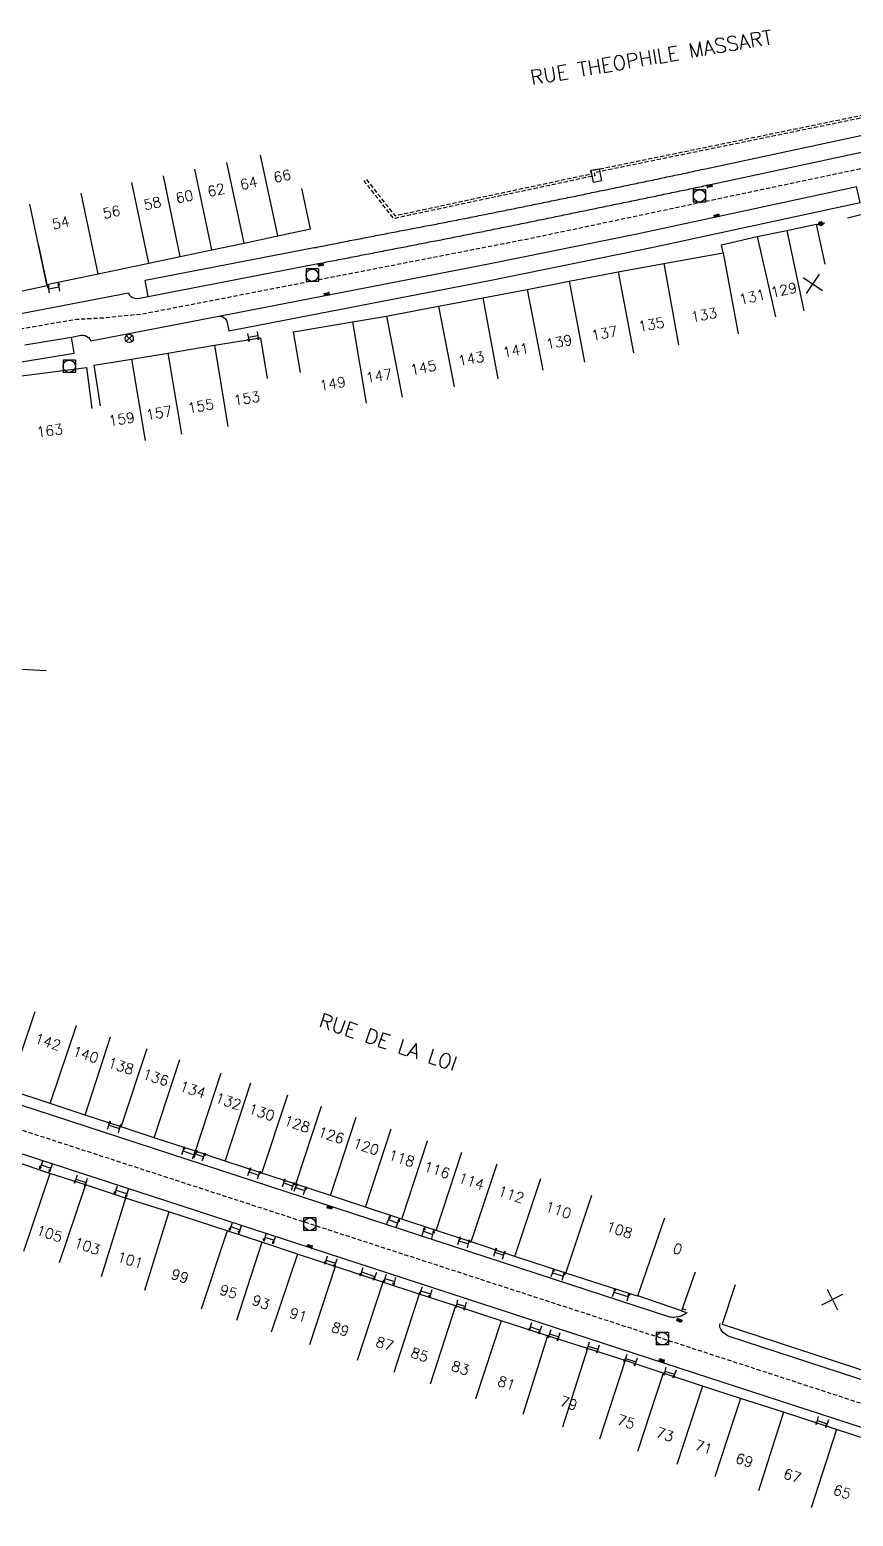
# Model space of a CAD drawing. Header units: millimetres. Extents: x 139999 to 141000, y 129000 to 130000.
# Drawn here: x 140329.4 to 140429.5, y 129472.4 to 129652.8 of the extents above; entities that cross this region are included whole.
import ezdxf
from ezdxf.enums import TextEntityAlignment as Align

# ---------------------------------------------------------------- set-up
doc = ezdxf.new("R2010")
doc.units = ezdxf.units.MM
doc.linetypes.add('DASHED', pattern=[0.75, 0.5, -0.25])
doc.layers.get('0').update_dxf_attribs({"linetype": 'CONTINUOUS'})
for name, color, linetype in [('W0001', 6, 'DASHED'), ('W0008', 7, 'CONTINUOUS'), ('W0100', 7, 'CONTINUOUS'), ('W0105', 7, 'CONTINUOUS'), ('W0112', 1, 'DASHED'), ('W0322', 7, 'CONTINUOUS'), ('W0400', 7, 'CONTINUOUS'), ('W0420', 7, 'CONTINUOUS'), ('W0469', 7, 'CONTINUOUS'), ('W0989', 7, 'CONTINUOUS'), ('W0991', 7, 'CONTINUOUS'), ('W1102', 7, 'CONTINUOUS'), ('w1471', 7, 'CONTINUOUS')]:
    doc.layers.add(name, color=color, linetype=linetype)
doc.styles.get("Standard").update_dxf_attribs({"font": 'romans.shx', "width": 0.85})

# ---------------------------------------------------------------- blocks, each defined once
blk = doc.blocks.new('T420')
for p, q in [((0.75, 0.75), (-0.75, 0.75)), ((-0.75, 0.75), (-0.75, -0.75)), ((0.75, 0.75), (0.75, -0.75)), ((0.75, -0.75), (-0.75, -0.75))]:
    blk.add_line(p, q)
blk.add_ellipse((0, 0), major_axis=(-0.53, 0.53), ratio=1, start_param=3.926991, end_param=10.210176)
blk = doc.blocks.new('t105o')
for p, q in [((-0.5, 0), (0.5, 0)), ((0.5, 0), (0.2, 0.1)), ((0.5, 0), (0.2, -0.1))]:
    blk.add_line(p, q)
blk = doc.blocks.new('T400')
at = {"color": 0, "linetype": 'ByBlock', "lineweight": -2}
for p, q in [((-0.15, -0.25), (-0.15, 0.3)), ((-0.15, 0.3), (0.15, 0.3)), ((-0.15, 0.15), (0.15, 0.15)), ((-0.15, 0), (0.15, 0)), ((0.15, 0.3), (0.15, -0.25)), ((-0.15, -0.15), (0.15, -0.15)), ((-0.15, -0.25), (-0.15, -0.3)), ((-0.15, -0.3), (0.15, -0.3)), ((0.15, -0.3), (0.15, -0.25))]:
    blk.add_line(p, q, dxfattribs=at)
blk = doc.blocks.new('T1471')
at = {"color": 0, "linetype": 'Continuous', "flags": 128}
blk.add_lwpolyline([(-0.75, -0.5), (-0.75, 0.5), (0.75, 0.5), (0.75, -0.5), (-0.75, -0.5)], dxfattribs=at)
blk = doc.blocks.new('t991o')
at = {"color": 0, "linetype": 'Continuous'}
for p, q in [((-1, 1), (1, -1)), ((-1, -1), (1, 1))]:
    blk.add_line(p, q, dxfattribs=at)
blk = doc.blocks.new('t322o')
at = {"color": 0, "linetype": 'Continuous'}
for radius in [0.25, 0.15]:
    blk.add_circle((0, 0), radius, dxfattribs=at)
blk = doc.blocks.new('T469')
at = {"color": 0, "linetype": 'Continuous', "flags": 128}
for points in [[(-0.35, 0.35), (0.35, -0.35)], [(-0.35, -0.35), (0.35, 0.35)]]:
    blk.add_lwpolyline(points, dxfattribs=at)
at = {"color": 0, "linetype": 'Continuous'}
blk.add_circle((0, 0), 0.5, dxfattribs=at)

msp = doc.modelspace()

# ---------------------------------------------------------------- linework, layer by layer
at = {"layer": 'W0001', "flags": 128}
for points in [[(140768.78, 129583.99), (140766.07, 129583.59), (140758.05, 129584.27), (140753.83, 129585.16), (140737.4, 129588.63), (140732.5, 129589.68), (140721.37, 129594.92), (140718.01, 129595.8), (140715.66, 129596.84), (140711.85, 129598.88), (140708.14, 129601.18), (140704.68, 129604.03), (140701.8, 129607.07), (140699.2, 129610.09), (140696.94, 129612.78), (140694.15, 129615.92), (140690.63, 129619.15), (140687.38, 129621.69), (140683.71, 129624.12), (140679.92, 129625.98), (140675.4, 129627.38), (140670.48, 129628.43), (140655, 129631.17), (140643.45, 129633.08), (140634.51, 129632.17), (140622.34, 129633.69), (140610.87, 129635.46), (140601.08, 129637.03), (140591.44, 129638.69), (140587.47, 129638.87), (140580.08, 129640.08), (140568.07, 129641.33), (140555.18, 129642.47), (140544.11, 129643.48), (140534.81, 129644.48), (140529.05, 129645.34), (140525.48, 129646.34), (140521.51, 129646.76), (140514.82, 129647.43), (140506.78, 129647.97), (140499.84, 129648.1), (140494.03, 129648), (140489.19, 129647.8), (140483.62, 129647.5), (140476.57, 129646.92), (140470.42, 129646.09), (140466.39, 129645.37), (140463.14, 129643.8), (140460.47, 129643.28), (140456.36, 129641.47), (140432.64, 129636.42), (140390.13, 129627.45), (140349.57, 129619.55), (140343.16, 129618.31), (140338.4, 129617.84), (140335.18, 129617.66), (140327.03, 129616.28), (140313.37, 129615.28)], [(140622.28, 129404.99), (140586.74, 129425.21), (140565.36, 129437.33), (140556.54, 129445.43), (140546.26, 129448.41), (140519.13, 129457.2), (140497.01, 129464.41), (140427.11, 129487.16), (140399.72, 129496.09), (140317.25, 129522.89), (140309.44, 129524.69), (140239.96, 129547.85), (140229.52, 129551.6), (140224.16, 129554.46), (140215.04, 129557.45), (140209.85, 129558.4), (140197.87, 129558.25)]]:
    msp.add_lwpolyline(points, dxfattribs=at)
at = {"layer": 'W0008', "flags": 128}
for points in [[(140343.83, 129620.47), (140343.47, 129622.44), (140363.98, 129626.38), (140364.23, 129626.42), (140364.47, 129626.47), (140364.71, 129626.52), (140364.95, 129626.57), (140365.19, 129626.61), (140365.44, 129626.66), (140365.68, 129626.71), (140365.92, 129626.76), (140366.16, 129626.8), (140366.4, 129626.85), (140366.65, 129626.9), (140366.89, 129626.94), (140367.13, 129626.99), (140367.37, 129627.04), (140367.61, 129627.09), (140367.86, 129627.13), (140368.1, 129627.18), (140368.34, 129627.23), (140368.58, 129627.28), (140368.82, 129627.32), (140369.07, 129627.37), (140369.31, 129627.42), (140369.55, 129627.46), (140369.79, 129627.51), (140370.03, 129627.56), (140370.28, 129627.6), (140370.52, 129627.65), (140370.76, 129627.7), (140371, 129627.75), (140371.24, 129627.79), (140371.49, 129627.84), (140371.73, 129627.89), (140371.97, 129627.93), (140372.21, 129627.98), (140372.45, 129628.03), (140372.7, 129628.07), (140372.94, 129628.12), (140373.19, 129628.17), (140373.43, 129628.22), (140373.68, 129628.26), (140373.93, 129628.31), (140374.17, 129628.36), (140374.42, 129628.41), (140374.66, 129628.45), (140374.91, 129628.5), (140375.16, 129628.55), (140375.4, 129628.6), (140375.65, 129628.64), (140375.9, 129628.69), (140376.14, 129628.74), (140376.39, 129628.78), (140376.63, 129628.83), (140376.88, 129628.88), (140377.13, 129628.92), (140377.37, 129628.97), (140377.62, 129629.02), (140377.87, 129629.07), (140378.11, 129629.11), (140378.36, 129629.16), (140378.6, 129629.21), (140378.85, 129629.25), (140379.1, 129629.3), (140379.34, 129629.35), (140379.59, 129629.4), (140379.84, 129629.44), (140380.08, 129629.49), (140380.33, 129629.54), (140380.57, 129629.59), (140380.82, 129629.64), (140381.07, 129629.68), (140381.31, 129629.73), (140381.56, 129629.78), (140381.8, 129629.83), (140382.05, 129629.88), (140382.29, 129629.93), (140382.54, 129629.97), (140382.79, 129630.02), (140383.03, 129630.07), (140383.28, 129630.12), (140383.52, 129630.17), (140383.77, 129630.22), (140384.01, 129630.27), (140384.26, 129630.32), (140384.5, 129630.36), (140384.75, 129630.41), (140384.99, 129630.46), (140385.24, 129630.51), (140385.48, 129630.56), (140385.73, 129630.61), (140385.97, 129630.66), (140386.22, 129630.71), (140386.46, 129630.76), (140386.71, 129630.81), (140386.95, 129630.86), (140387.2, 129630.91), (140387.44, 129630.96), (140387.69, 129631), (140387.93, 129631.05), (140388.18, 129631.1), (140388.42, 129631.15), (140388.67, 129631.2), (140388.91, 129631.25), (140389.16, 129631.3), (140389.41, 129631.35), (140389.65, 129631.4), (140389.9, 129631.45), (140390.14, 129631.5), (140390.39, 129631.55), (140390.63, 129631.6), (140390.88, 129631.65), (140391.12, 129631.7), (140391.37, 129631.75), (140391.61, 129631.8), (140391.86, 129631.85), (140392.1, 129631.9), (140392.35, 129631.95), (140392.59, 129632), (140392.84, 129632.05), (140393.08, 129632.1), (140393.33, 129632.15), (140393.57, 129632.2), (140393.82, 129632.25), (140394.06, 129632.3), (140394.31, 129632.35), (140394.55, 129632.4), (140394.8, 129632.45), (140395.04, 129632.5), (140395.29, 129632.55), (140395.53, 129632.6), (140395.77, 129632.65), (140396.02, 129632.7), (140396.26, 129632.75), (140396.51, 129632.8), (140396.75, 129632.85), (140397, 129632.91), (140397.24, 129632.96), (140397.49, 129633.01), (140397.73, 129633.06), (140397.98, 129633.11), (140398.22, 129633.16), (140398.47, 129633.21), (140398.71, 129633.26), (140398.96, 129633.31), (140399.21, 129633.36), (140399.45, 129633.41), (140399.7, 129633.46), (140399.95, 129633.51), (140400.19, 129633.57), (140400.44, 129633.62), (140400.69, 129633.67), (140400.93, 129633.72), (140401.18, 129633.77), (140401.43, 129633.82), (140401.67, 129633.87), (140401.92, 129633.92), (140402.16, 129633.98), (140402.41, 129634.03), (140402.66, 129634.08), (140402.9, 129634.13), (140403.15, 129634.18), (140403.4, 129634.23), (140403.64, 129634.28), (140403.89, 129634.34), (140404.14, 129634.39), (140404.38, 129634.44), (140404.63, 129634.49), (140404.87, 129634.54), (140405.12, 129634.59), (140405.37, 129634.65), (140405.61, 129634.7), (140405.86, 129634.75), (140406.11, 129634.8), (140406.35, 129634.85), (140406.6, 129634.91), (140406.84, 129634.96), (140407.09, 129635.01), (140407.34, 129635.06), (140407.58, 129635.11), (140407.83, 129635.17), (140408.08, 129635.22), (140408.32, 129635.27), (140408.57, 129635.32), (140408.81, 129635.38), (140409.06, 129635.43), (140409.31, 129635.48), (140409.55, 129635.53), (140409.8, 129635.58), (140410.05, 129635.64), (140410.29, 129635.69), (140410.54, 129635.74), (140410.78, 129635.79), (140411.03, 129635.85), (140411.28, 129635.9), (140411.52, 129635.95), (140455.3, 129645.34)], [(140328.37, 129618.37), (140341.43, 129620.89), (140341.53, 129620.67), (140341.69, 129620.49), (140341.93, 129620.33), (140342.21, 129620.23), (140342.5, 129620.21), (140342.78, 129620.26), (140343.83, 129620.47), (140364.29, 129624.4), (140364.53, 129624.45), (140364.78, 129624.5), (140365.02, 129624.55), (140365.26, 129624.59), (140365.51, 129624.64), (140365.75, 129624.69), (140366, 129624.74), (140366.24, 129624.78), (140366.49, 129624.83), (140366.73, 129624.88), (140366.97, 129624.93), (140367.22, 129624.97), (140367.46, 129625.02), (140367.71, 129625.07), (140367.95, 129625.12), (140368.2, 129625.16), (140368.44, 129625.21), (140368.69, 129625.26), (140368.93, 129625.31), (140369.17, 129625.35), (140369.42, 129625.4), (140369.66, 129625.45), (140369.91, 129625.5), (140370.15, 129625.54), (140370.4, 129625.59), (140370.64, 129625.64), (140370.89, 129625.69), (140371.13, 129625.73), (140371.37, 129625.78), (140371.62, 129625.83), (140371.86, 129625.88), (140372.11, 129625.92), (140372.35, 129625.97), (140372.6, 129626.02), (140372.84, 129626.07), (140373.08, 129626.12), (140373.33, 129626.16), (140373.57, 129626.21), (140373.82, 129626.26), (140374.06, 129626.31), (140374.31, 129626.35), (140374.55, 129626.4), (140374.8, 129626.45), (140375.04, 129626.5), (140375.29, 129626.54), (140375.53, 129626.59), (140375.78, 129626.64), (140376.02, 129626.69), (140376.27, 129626.73), (140376.51, 129626.78), (140376.76, 129626.83), (140377, 129626.88), (140377.25, 129626.92), (140377.49, 129626.97), (140377.74, 129627.02), (140377.98, 129627.07), (140378.23, 129627.11), (140378.47, 129627.16), (140378.72, 129627.21), (140378.96, 129627.26), (140379.21, 129627.3), (140379.45, 129627.35), (140379.69, 129627.4), (140379.94, 129627.45), (140380.18, 129627.5), (140380.43, 129627.54), (140380.67, 129627.59), (140380.92, 129627.64), (140381.16, 129627.69), (140381.41, 129627.73), (140381.65, 129627.78), (140381.9, 129627.83), (140382.14, 129627.88), (140382.39, 129627.93), (140382.63, 129627.98), (140382.88, 129628.02), (140383.12, 129628.07), (140383.37, 129628.12), (140383.61, 129628.17), (140383.85, 129628.22), (140384.1, 129628.27), (140384.34, 129628.32), (140384.59, 129628.36), (140384.83, 129628.41), (140385.07, 129628.46), (140385.32, 129628.51), (140385.56, 129628.56), (140385.8, 129628.61), (140386.05, 129628.66), (140386.29, 129628.71), (140386.53, 129628.76), (140386.78, 129628.81), (140387.02, 129628.85), (140387.26, 129628.9), (140387.5, 129628.95), (140387.75, 129629), (140387.99, 129629.05), (140388.23, 129629.1), (140388.48, 129629.15), (140388.72, 129629.2), (140388.96, 129629.25), (140389.21, 129629.3), (140389.45, 129629.35), (140389.69, 129629.4), (140389.94, 129629.45), (140390.18, 129629.5), (140390.42, 129629.55), (140390.66, 129629.6), (140390.91, 129629.65), (140391.15, 129629.7), (140391.39, 129629.75), (140391.64, 129629.8), (140391.88, 129629.85), (140392.12, 129629.9), (140392.37, 129629.95), (140392.61, 129630), (140392.85, 129630.05), (140393.09, 129630.1), (140393.34, 129630.15), (140393.58, 129630.2), (140393.82, 129630.25), (140394.07, 129630.3), (140394.31, 129630.35), (140394.55, 129630.4), (140394.8, 129630.45), (140395.04, 129630.5), (140395.28, 129630.55), (140395.52, 129630.6), (140395.77, 129630.65), (140396.01, 129630.7), (140396.25, 129630.75), (140396.5, 129630.8), (140396.74, 129630.85), (140396.98, 129630.9), (140397.22, 129630.95), (140397.47, 129631), (140397.71, 129631.05), (140397.95, 129631.1), (140398.2, 129631.15), (140398.44, 129631.2), (140398.68, 129631.25), (140398.93, 129631.3), (140399.17, 129631.35), (140399.41, 129631.4), (140399.66, 129631.45), (140399.9, 129631.5), (140400.15, 129631.55), (140400.39, 129631.6), (140400.63, 129631.65), (140400.88, 129631.7), (140401.12, 129631.75), (140401.36, 129631.8), (140401.61, 129631.85), (140401.85, 129631.9), (140402.09, 129631.95), (140402.34, 129632), (140402.58, 129632.05), (140402.83, 129632.1), (140403.07, 129632.15), (140403.31, 129632.2), (140403.56, 129632.25), (140403.8, 129632.3), (140404.04, 129632.35), (140404.29, 129632.4), (140404.53, 129632.45), (140404.77, 129632.5), (140405.02, 129632.55), (140405.26, 129632.6), (140405.51, 129632.65), (140405.75, 129632.71), (140405.99, 129632.76), (140406.24, 129632.81), (140406.48, 129632.86), (140406.72, 129632.91), (140406.97, 129632.96), (140407.21, 129633.01), (140407.45, 129633.06), (140407.7, 129633.11), (140407.94, 129633.16), (140408.18, 129633.21), (140408.43, 129633.26), (140408.67, 129633.31), (140408.92, 129633.36), (140409.16, 129633.41), (140409.4, 129633.46), (140409.65, 129633.51), (140409.89, 129633.57), (140410.13, 129633.62), (140410.38, 129633.67), (140410.62, 129633.72), (140410.86, 129633.77), (140411.11, 129633.82), (140411.35, 129633.87), (140411.59, 129633.92), (140456.21, 129643.49)], [(140328.84, 129614.57), (140334.53, 129615.5), (140335.7, 129615.75), (140335.94, 129615.76), (140336.17, 129615.71), (140336.4, 129615.61), (140336.59, 129615.47), (140336.74, 129615.29), (140336.85, 129615.07), (140352.41, 129618.07), (140385.36, 129624.44), (140403.21, 129628.06), (140429.91, 129633.8)], [(140352.41, 129618.07), (140352.63, 129618.06), (140352.83, 129618.01), (140353.02, 129617.91), (140353.21, 129617.74), (140353.35, 129617.53), (140353.44, 129617.3), (140353.65, 129616.27), (140374.36, 129620.27), (140385.31, 129622.39), (140405.16, 129626.46), (140430.33, 129631.86), (140429.89, 129633.8)], [(140323.44, 129613.91), (140323.69, 129611.97), (140328.43, 129612.52), (140334.86, 129613.57), (140334.53, 129615.5)], [(140409.31, 129497.11), (140409.1, 129496.95), (140408.88, 129496.83), (140408.65, 129496.72), (140408.43, 129496.65), (140408.21, 129496.59), (140407.99, 129496.55), (140407.77, 129496.53), (140407.55, 129496.53), (140407.35, 129496.55), (140407.19, 129496.57), (140316.07, 129526.28)], [(140457.62, 129474.32), (140412.05, 129489.16), (140363.74, 129504.89), (140319.83, 129519.17)], [(140458.73, 129479.77), (140414.43, 129494.21), (140414.23, 129494.3), (140414.04, 129494.41), (140413.85, 129494.55), (140413.68, 129494.7), (140413.51, 129494.89), (140413.38, 129495.09), (140413.29, 129495.33), (140413.27, 129495.56), (140413.33, 129495.77)]]:
    msp.add_lwpolyline(points, dxfattribs=at)
at = {"layer": 'W0100'}
msp.add_lwpolyline([(140330.5, 129626.65), (140331.55, 129621.76), (140326.5, 129620.67), (140324.41, 129621.67), (140319.63, 129633.23), (140318.38, 129636.34), (140323.02, 129638.2)], dxfattribs=at)
at = {"layer": 'W0100', "flags": 128}
for points in [[(140331.52, 129621.89), (140337.77, 129623.2), (140343.91, 129624.51), (140347.71, 129625.32), (140351.58, 129626.11), (140355.48, 129626.93), (140359.58, 129627.81), (140363.55, 129628.66), (140362.51, 129633.55)], [(140362.35, 129611.23), (140361.5, 129616.16), (140368.64, 129617.38), (140372.78, 129618.07), (140379.09, 129619.29), (140384.48, 129620.29), (140389.88, 129621.32), (140394.97, 129622.3), (140400.93, 129623.43), (140406.48, 129624.44), (140413.69, 129625.76), (140413.5, 129626.74), (140417.81, 129627.72), (140421.43, 129628.48), (140424.98, 129629.25), (140426.04, 129624.37)], [(140331.74, 129621.37), (140333.01, 129621.61)], [(140338.04, 129607.19), (140337.27, 129612.13), (140341.8, 129612.84), (140346.22, 129613.58), (140351.9, 129614.54), (140357.47, 129615.44), (140358.28, 129610.51)], [(140357.17, 129615.69), (140355.99, 129615.49)], [(140326.43, 129601.42), (140321.47, 129600.84), (140320.42, 129609.74), (140325.59, 129610.44), (140336.36, 129611.82), (140337, 129606.86)], [(140410.28, 129502.03), (140408.64, 129497.3), (140403.32, 129499.15), (140403.29, 129499.08), (140394.59, 129501.88), (140388.37, 129503.92), (140383.08, 129505.68), (140383.06, 129505.69), (140378.8, 129507.08), (140374.63, 129508.46), (140370.23, 129509.91), (140366, 129511.3), (140361.78, 129512.68), (140357.66, 129514.04), (140353.2, 129515.5), (140349.59, 129516.69), (140344.55, 129518.34), (140340.56, 129519.66), (140336.16, 129521.09), (140331.94, 129522.48), (140326.92, 129524.16)], [(140339.06, 129519.85), (140340.37, 129519.45)], [(140348.07, 129516.76), (140349.41, 129516.24)], [(140349.57, 129516.36), (140350.57, 129516)], [(140433.15, 129481.07), (140427.47, 129482.92), (140421.02, 129485), (140415.78, 129486.68), (140411.19, 129488.17), (140406.4, 129489.75), (140401.76, 129491.27), (140397.21, 129492.74), (140392.36, 129494.28), (140386.71, 129496.11), (140381.18, 129497.94), (140376.77, 129499.36), (140372.35, 129500.81), (140366.54, 129502.71), (140361.96, 129504.21), (140357.63, 129505.66), (140353.41, 129507.02), (140346.36, 129509.34), (140341.09, 129510.98), (140336.21, 129512.63), (140331.89, 129514), (140327.53, 129515.49)], [(140330.83, 129515.03), (140332, 129514.62)], [(140356.1, 129514.21), (140357.27, 129513.8)], [(140335.03, 129513.3), (140336.29, 129512.9)], [(140360.3, 129512.85), (140361.41, 129512.44)], [(140361.73, 129512.3), (140362.87, 129511.91)], [(140339.9, 129511.97), (140341.26, 129511.56)], [(140353.87, 129507.54), (140354.98, 129507.17)], [(140373.03, 129508.39), (140374.16, 129507.98)], [(140377.27, 129506.97), (140378.42, 129506.6)], [(140358.01, 129506.26), (140359.13, 129505.91)], [(140381.59, 129505.83), (140382.75, 129505.46)], [(140365.43, 129503.47), (140366.59, 129503.11)], [(140385.96, 129504.45), (140387.02, 129504.08)], [(140369.76, 129502.05), (140371.38, 129501.5)], [(140392.97, 129501.95), (140394.28, 129501.52)], [(140372.59, 129501.25), (140373.76, 129500.89)], [(140376.95, 129499.76), (140378.14, 129499.38)], [(140402.14, 129499), (140400.4, 129499.55)], [(140415.14, 129500.47), (140413.58, 129495.72), (140435.95, 129488.38), (140436.5, 129490.32), (140443.27, 129488.02), (140443.97, 129489.94), (140455.41, 129486.26), (140454.18, 129482.54), (140460.2, 129480.56), (140466.45, 129478.54), (140470.48, 129477.21), (140475.34, 129475.64), (140479.93, 129474.14), (140484.27, 129472.72), (140489.41, 129471.06), (140490.33, 129473.35), (140500.69, 129470.04), (140501.39, 129472.27), (140505.53, 129470.83), (140508.1, 129479.24), (140503.32, 129480.7)], [(140381.32, 129498.17), (140382.33, 129497.9)], [(140390.26, 129495.39), (140391.46, 129494.98)], [(140392.59, 129494.52), (140393.71, 129494.17)], [(140397.28, 129493.02), (140398.46, 129492.68)], [(140401.83, 129491.55), (140403.08, 129491.11)], [(140406.6, 129490.01), (140407.79, 129489.64)], [(140425.11, 129484), (140426.3, 129483.62)]]:
    msp.add_lwpolyline(points, dxfattribs=at)
at = {"layer": 'W0112', "flags": 128}
msp.add_lwpolyline([(140370.34, 129634.66), (140373.8, 129630.27), (140397.7, 129635.36), (140397.61, 129635.72), (140436, 129643.58), (140436.07, 129643.26), (140398.01, 129635.47), (140398.11, 129635.11), (140373.67, 129629.91), (140370.09, 129634.46)], close=True, dxfattribs=at)
msp.add_lwpolyline([(140408.63, 129497.3), (140409.1, 129497.14), (140409.18, 129497.4), (140408.72, 129497.56)], dxfattribs=at)
at = {"layer": 'W0322', "flags": 128}
for points in [[(140428.78, 129630.01), (140430.71, 129630.48)], [(140425.05, 129629.19), (140426.05, 129629.39)]]:
    msp.add_lwpolyline(points, dxfattribs=at)
at = {"layer": 'W1102', "flags": 128}
for points in [[(140355.48, 129626.93), (140353.37, 129636.7)], [(140359.58, 129627.81), (140357.47, 129637.59)], [(140347.71, 129625.32), (140345.71, 129635.11)], [(140351.58, 129626.11), (140349.52, 129635.89)], [(140343.91, 129624.51), (140341.83, 129634.29)], [(140331.52, 129621.89), (140329.47, 129631.68)], [(140337.77, 129623.2), (140335.68, 129632.98)], [(140417.81, 129627.72), (140420.03, 129617.97)], [(140421.43, 129628.48), (140423.49, 129618.7)], [(140406.48, 129624.44), (140408.27, 129614.6)], [(140413.69, 129625.76), (140415.49, 129615.93)], [(140394.97, 129622.3), (140396.84, 129612.48)], [(140400.93, 129623.43), (140402.79, 129613.61)], [(140389.88, 129621.32), (140391.77, 129611.5)], [(140379.09, 129619.29), (140380.99, 129609.47)], [(140384.48, 129620.29), (140386.3, 129610.46)], [(140368.64, 129617.38), (140370.33, 129607.52)], [(140372.78, 129618.07), (140374.67, 129608.25)], [(140346.22, 129613.58), (140347.88, 129603.72)], [(140351.9, 129614.54), (140353.5, 129604.66)], [(140341.8, 129612.84), (140343.45, 129602.98)], [(140321.47, 129575.58), (140331.46, 129575.07)], [(140326.92, 129524.16), (140330.11, 129533.64)], [(140331.94, 129522.48), (140335.11, 129531.97)], [(140336.16, 129521.09), (140339.24, 129530.6)], [(140340.56, 129519.66), (140343.7, 129529.15)], [(140344.55, 129518.34), (140347.69, 129527.83)], [(140349.59, 129516.69), (140352.7, 129526.2)], [(140353.2, 129515.5), (140356.32, 129525.01)], [(140357.66, 129514.04), (140360.78, 129523.54)], [(140361.78, 129512.68), (140364.88, 129522.18)], [(140366, 129511.3), (140369.1, 129520.81)], [(140370.23, 129509.91), (140373.35, 129519.41)], [(140374.63, 129508.46), (140377.77, 129517.95)], [(140378.8, 129507.08), (140381.93, 129516.58)], [(140331.89, 129514), (140328.67, 129504.54)], [(140383.08, 129505.68), (140386.24, 129515.17)], [(140336.21, 129512.63), (140333.01, 129503.15)], [(140388.37, 129503.92), (140391.53, 129513.4)], [(140341.09, 129510.98), (140338.12, 129501.44)], [(140394.59, 129501.88), (140397.71, 129511.38)], [(140346.36, 129509.34), (140343.4, 129499.79)], [(140403.32, 129499.15), (140406.6, 129508.6)], [(140353.41, 129507.02), (140350.28, 129497.53)], [(140357.63, 129505.66), (140354.55, 129496.15)], [(140361.96, 129504.21), (140358.78, 129494.73)], [(140366.54, 129502.71), (140363.44, 129493.21)], [(140372.35, 129500.81), (140369.24, 129491.31)], [(140376.77, 129499.36), (140373.69, 129489.85)], [(140381.18, 129497.94), (140378.09, 129488.42)], [(140386.71, 129496.11), (140383.58, 129486.62)], [(140392.36, 129494.28), (140389.33, 129484.75)], [(140397.21, 129492.74), (140394.18, 129483.21)], [(140401.76, 129491.27), (140398.65, 129481.76)], [(140406.4, 129489.75), (140403.29, 129480.25)], [(140411.19, 129488.17), (140408.07, 129478.67)], [(140415.78, 129486.68), (140412.68, 129477.17)], [(140421.02, 129485), (140417.97, 129475.48)], [(140427.47, 129482.92), (140424.37, 129473.41)]]:
    msp.add_lwpolyline(points, dxfattribs=at)

# ---------------------------------------------------------------- block references
at = {"layer": 'W0105'}
for p, rotation in [((140331.74, 129621.37), 100.8207940771761), ((140333.01, 129621.61), 99.86280364556153), ((140355.99, 129615.49), 282.0072182081648), ((140357.17, 129615.69), 279.7895410713317), ((140339.06, 129519.85), 71.79489268156753), ((140340.37, 129519.45), 74.54652417789535), ((140348.07, 129516.76), 70.73109242903188), ((140349.41, 129516.24), 68.64271518422245), ((140349.57, 129516.36), 70.90432675766853), ((140350.57, 129516), 69.58139932085092), ((140330.83, 129515.03), 251.6232244879003), ((140332, 129514.62), 248.461537718218), ((140356.1, 129514.21), 70.94437236397737), ((140357.27, 129513.8), 69.99034440229987), ((140335.03, 129513.3), 251.5663154553051), ((140336.29, 129512.9), 253.5971799468659), ((140339.9, 129511.97), 252.1271205260388), ((140360.3, 129512.85), 72.04815795159065), ((140361.41, 129512.44), 71.47025697516557), ((140361.73, 129512.3), 70.47576638281241), ((140362.87, 129511.91), 71.39029921547443), ((140341.26, 129511.56), 251.8727184324819), ((140373.03, 129508.39), 67.16014487340166), ((140353.87, 129507.54), 252.1546346874442), ((140354.98, 129507.17), 252.761479972706), ((140358.01, 129506.26), 253.6933989307872), ((140374.16, 129507.98), 70.11125484284035), ((140377.27, 129506.97), 72.71332345884306), ((140378.42, 129506.6), 74.56917604010056), ((140359.13, 129505.91), 252.2991564824174), ((140381.59, 129505.83), 71.97831092179847), ((140382.75, 129505.46), 74.20167286629037), ((140385.96, 129504.45), 71.91231378160968), ((140365.43, 129503.47), 252.1788931021493), ((140366.59, 129503.11), 252.2703538361634), ((140387.02, 129504.08), 71.8428835045605), ((140369.76, 129502.05), 251.3156468022095), ((140371.38, 129501.5), 249.3954740536641), ((140372.59, 129501.25), 251.8827122104332), ((140373.76, 129500.89), 254.67024497493), ((140392.97, 129501.95), 70.79906826616966), ((140394.28, 129501.52), 72.51170501086266), ((140376.95, 129499.76), 251.90237039128), ((140378.14, 129499.38), 252.7601693942862), ((140400.4, 129499.55), 72.8397958290711), ((140381.32, 129498.17), 258.3056116752123), ((140382.33, 129497.9), 255.1314964399272), ((140402.14, 129499), 75.30989482430331), ((140390.26, 129495.39), 252.9106187508165), ((140391.46, 129494.98), 250.1785415840029), ((140392.59, 129494.52), 253.0248975453314), ((140393.71, 129494.17), 254.57862115407), ((140397.28, 129493.02), 253.3992913981059), ((140398.46, 129492.68), 253.4335859322059), ((140401.83, 129491.55), 250.7935462807317), ((140403.08, 129491.11), 251.4759976548416), ((140406.6, 129490.01), 254.1105095294436), ((140407.79, 129489.64), 248.9503619536012), ((140425.11, 129484), 255.0298194022007), ((140426.3, 129483.62), 251.0332193757385)]:
    msp.add_blockref('t105o', p, dxfattribs=dict(at, rotation=rotation))
at = {"layer": 'W0322'}
msp.add_blockref('t322o', (140425.55, 129629.29), dxfattribs=at)
at = {"layer": 'W0400'}
for p, rotation in [((140412.02, 129633.89), 282.1120511245336), ((140412.91, 129630.25), 102.1413583097269), ((140364.77, 129624.31), 280.9803448835581), ((140365.54, 129620.73), 100.9400118274791), ((140365.88, 129509.89), 251.9406279626371), ((140363.46, 129505.14), 71.9857803085774), ((140408.35, 129496.16), 244.9765945843433), ((140406.24, 129491.28), 71.96723897112523)]:
    msp.add_blockref('T400', p, dxfattribs=dict(at, rotation=rotation))
at = {"layer": 'W0420'}
for p in [(140410.8, 129632.67), (140363.77, 129623.04), (140334.24, 129611.98), (140363.47, 129507.84), (140406.29, 129493.94)]:
    msp.add_blockref('T420', p, dxfattribs=at)
at = {"layer": 'W0469'}
msp.add_blockref('T469', (140341.53, 129615.36), dxfattribs=at)
at = {"layer": 'W0991'}
for p, rotation in [((140424.58, 129621.97), 11.03692641188692), ((140426.95, 129498.7), 341.8396098076559)]:
    msp.add_blockref('t991o', p, dxfattribs=dict(at, rotation=rotation))
at = {"layer": 'w1471', "rotation": 281.051011855284}
msp.add_blockref('T1471', (140398.27, 129635.13), dxfattribs=at)

# ---------------------------------------------------------------- texts
at = {"layer": 'W0989'}
for s, rotation, p in [('RUE THEOPHILE MASSART', 9.6322, (140404.94, 129649.49)), ('RUE DE LA LOI', 341.8436, (140372.98, 129529.95))]:
    msp.add_text(s, height=1.75, rotation=rotation, dxfattribs=at).set_placement(p, align=Align.MIDDLE)
at = {"layer": 'W0991'}
for s, rotation, p in [('64', 12.1885, (140356.05, 129634.21)), ('66', 11.9909, (140360.11, 129635.08)), ('60', 11.5479, (140348.24, 129632.57)), ('62', 11.8677, (140352.09, 129633.37)), ('56', 12.0239, (140339.38, 129630.7)), ('58', 12.069, (140344.35, 129631.76)), ('54', 11.7974, (140333.21, 129629.4)), ('131', 12.8405, (140417.21, 129620.4)), ('129', 11.9076, (140421.06, 129621.25)), ('133', 10.3869, (140411.35, 129618.22)), ('137', 10.7643, (140399.26, 129615.99)), ('135', 10.3219, (140404.96, 129617.05)), ('139', 10.915, (140393.75, 129614.93)), ('143', 10.4752, (140383.06, 129612.91)), ('141', 10.7792, (140388.49, 129613.93)), ('147', 9.5225, (140371.86, 129610.82)), ('145', 10.9406, (140377.26, 129611.81)), ('149', 9.7142, (140366.25, 129609.87)), ('155', 9.5408, (140350.22, 129607.15)), ('153', 9.2333, (140355.81, 129608.08)), ('159', 8.8773, (140340.61, 129605.57)), ('157', 9.5019, (140345.16, 129606.31)), ('163', 7.3083, (140331.87, 129604.18)), ('142', 341.5185, (140331.65, 129529.96)), ('140', 341.68, (140336.25, 129528.43)), ('138', 342.0469, (140340.52, 129527.03)), ('136', 341.7069, (140344.75, 129525.65)), ('134', 341.8854, (140349.25, 129524.17)), ('132', 341.7935, (140353.58, 129522.75)), ('130', 341.8382, (140357.61, 129521.42)), ('128', 341.6606, (140361.92, 129520)), ('126', 341.9384, (140366.06, 129518.64)), ('120', 341.7816, (140370.3, 129517.25)), ('118', 341.7481, (140374.62, 129515.83)), ('116', 341.7285, (140378.91, 129514.42)), ('114', 341.9506, (140383.1, 129513.04)), ('112', 341.5104, (140387.93, 129511.44)), ('110', 341.8333, (140393.66, 129509.55)), ('105', 342.068, (140331.84, 129506.69)), ('108', 342.1716, (140401.08, 129507.14)), ('103', 341.3763, (140336.41, 129505.17)), ('0', 341.641, (140408.17, 129504.83)), ('101', 342.732, (140341.65, 129503.48)), ('99', 341.7694, (140347.7, 129501.53)), ('95', 343.2261, (140353.61, 129499.65)), ('93', 340.2452, (140357.53, 129498.36)), ('91', 341.938, (140362.08, 129496.81)), ('89', 340.8982, (140367.18, 129495.08)), ('87', 343.1935, (140372.57, 129493.32)), ('85', 342.035, (140376.82, 129491.99)), ('83', 341.757, (140381.75, 129490.38)), ('81', 342.0164, (140387.37, 129488.54)), ('79', 342.2372, (140394.92, 129486.11)), ('75', 341.8843, (140401.9, 129483.86)), ('73', 341.7935, (140406.61, 129482.31)), ('71', 341.9835, (140411.32, 129480.77)), ('69', 342.2569, (140416.27, 129479.18)), ('67', 342.0628, (140422.09, 129477.3)), ('65', 341.9438, (140428.14, 129475.34))]:
    msp.add_text(s, height=1.25, rotation=rotation, dxfattribs=at).set_placement(p, align=Align.MIDDLE)

doc.saveas('drawing.dxf')
